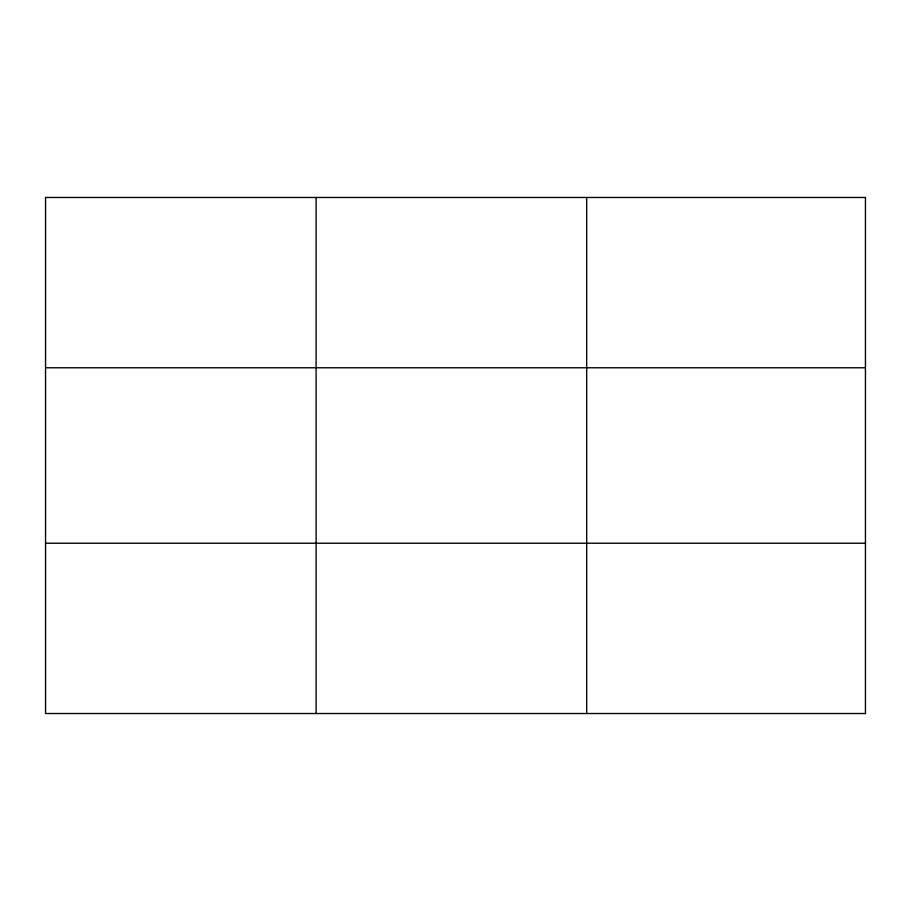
<?xml version="1.0" encoding="UTF-8"?>
<svg xmlns="http://www.w3.org/2000/svg" width="911" height="911" viewBox="0 0 911 911"><rect width="100%" height="100%" fill="white"/><g stroke="black" fill="none" stroke-linecap="round" stroke-linejoin="round"><path stroke-width="1.37" d="M316.117 713.529L316.117 197.471M586.684 713.529L586.684 197.471M45.55 367.771L865.45 367.771M45.55 543.229L865.45 543.229M865.45 197.471L865.45 713.529L45.55 713.529L45.55 197.471L865.45 197.471"/></g></svg>
